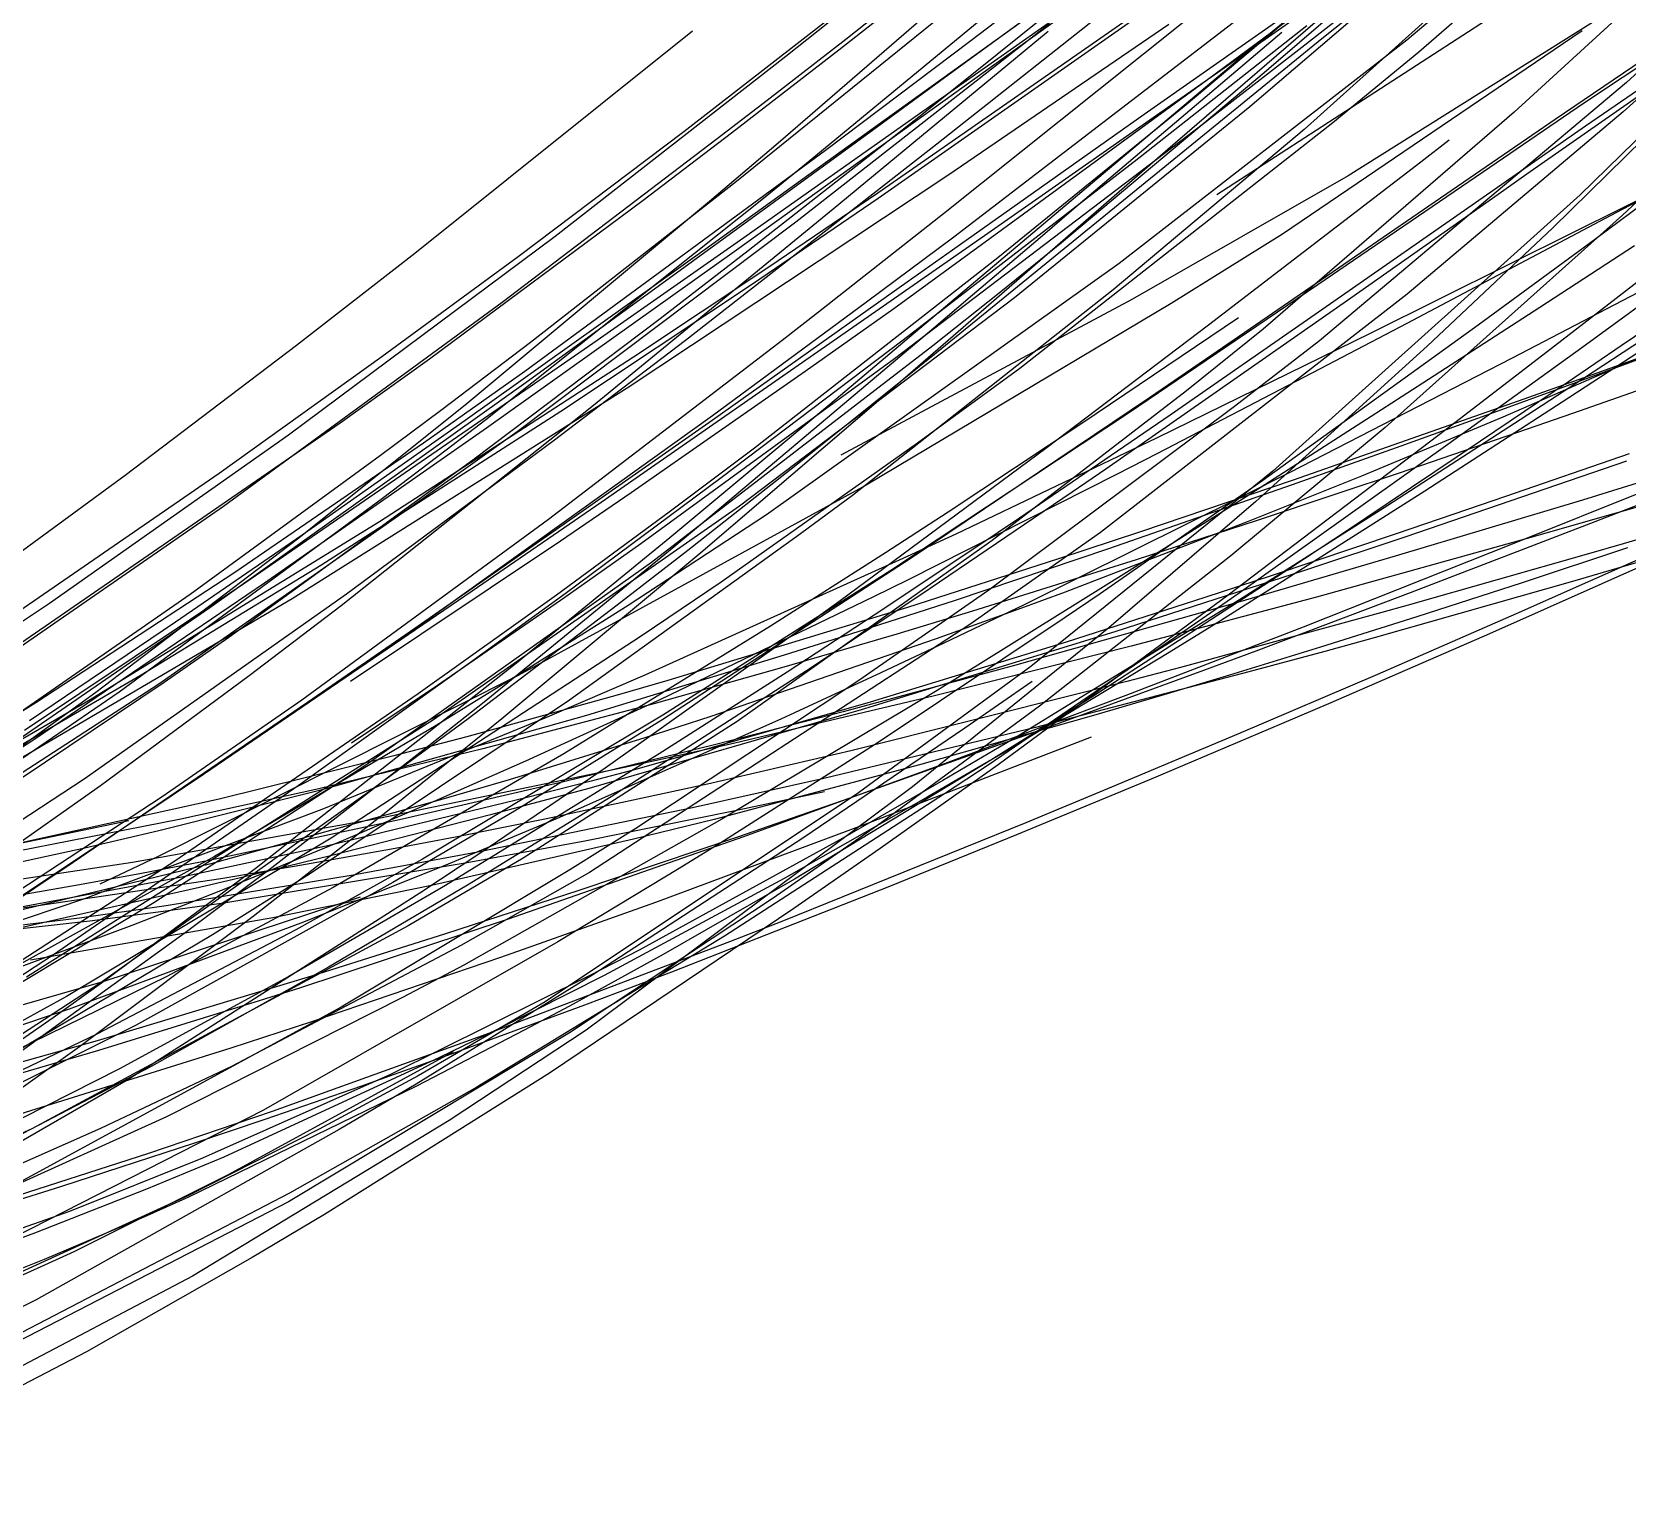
# Model space of a CAD drawing. Header units: metres. Extents: x -307 to 280, y -97 to 158.
# Drawn here: x -157.4 to -72.3, y -79.5 to -1 of the extents above; entities that cross this region are included whole.
import ezdxf

# ---------------------------------------------------------------- set-up
doc = ezdxf.new("R2010")
doc.units = ezdxf.units.M

msp = doc.modelspace()

# ---------------------------------------------------------------- linework, layer by layer
for p, q in [((-68.67, 11.687, -1359.824), (-84.063, -1.398, -1361.582)), ((-70.093, 9.595, -1358.446), (-83.423, -2.038, -1359.657)), ((-59.79, 7.89, -1349.503), (-72.356, -3.654, -1351.252)), ((-95.761, 6.028, -1366.108), (-105.917, -2.157, -1370.27)), ((-81.454, 6.32, -1359.048), (-98.077, -5.367, -1359.429)), ((-82.501, 6.259, -1361.781), (-92.43, -1.912, -1365.835)), ((-78.525, 6.746, -1365.387), (-88.605, -1.33, -1369.18)), ((-95.139, 5.181, -1365.976), (-109.895, -5.193, -1371.48)), ((-108.057, 5.054, -1373.123), (-122.643, -6.279, -1381.506)), ((-108.751, 4.47, -1373.615), (-117.193, -2.265, -1378.514)), ((-83.086, 4.632, -1358.979), (-95.245, -3.883, -1359.381)), ((-77.727, 4.472, -1361.819), (-89.541, -6.166, -1363.147)), ((-99.29, 3.424, -1371.012), (-112.547, -6.11, -1375.952)), ((-98.942, 3.744, -1371.901), (-107.62, -2.581, -1375.218)), ((-82.07, 4.182, -1357.07), (-89.668, -1.787, -1357.543)), ((-61.094, 3.803, -1349.499), (-74.827, -9.652, -1352.732)), ((-101.924, 2.696, -1373.866), (-107.322, -1.432, -1376.957)), ((-62.97, 3.37, -1353.078), (-72.529, -5.209, -1355.668)), ((-95.41, 1.991, -1377.72), (-112.267, -9.837, -1384.113)), ((-97.222, 2.491, -1368.224), (-109.139, -6.935, -1373.345)), ((-86.154, 1.97, -1364.755), (-96.828, -7.228, -1369.324)), ((-87.326, 1.965, -1355.395), (-94.697, -3.514, -1355.714)), ((-76.293, 1.969, -1356.416), (-94.213, -9.639, -1359.429)), ((-84.508, 1.853, -1360.473), (-92.451, -4.944, -1361.463)), ((-70.521, 1.949, -1352.34), (-78.339, -5.229, -1354.477)), ((-64.845, 1.742, -1361.939), (-74.641, -4.778, -1365.042)), ((-97.168, 0.983, -1376.828), (-112.294, -9.559, -1382.583)), ((-91.048, 1.301, -1356.116), (-108.243, -11.897, -1356.723)), ((-101.019, 0.931, -1371.415), (-104.28, -1.411, -1372.617)), ((-88.145, 1.621, -1356.341), (-95.957, -4.933, -1356.761)), ((-108.93, 0.618, -1370.278), (-117.612, -6.886, -1375.048)), ((-105.773, 0.553, -1370.469), (-116.199, -8.07, -1376.133)), ((-111.002, 0.725, -1374.018), (-114.378, -1.922, -1375.994)), ((-111.929, 0.276, -1380.837), (-114.007, -1.349, -1382.058)), ((-87.915, 0.099, -1357.7), (-91.68, -3.13, -1358.999)), ((-72.355, 0.697, -1359.473), (-87.191, -8.623, -1360.882)), ((-108.838, -0.064, -1376.645), (-119.832, -8.927, -1382.994)), ((-103.133, -0.519, -1369.15), (-116.666, -11.099, -1375.119)), ((-96.767, -0.56, -1376.539), (-108.553, -8.612, -1380.824)), ((-95.817, -0.314, -1372.122), (-100.497, -4.049, -1374.388)), ((-89.401, -0.619, -1356.717), (-98.462, -7.753, -1357.473)), ((-122.179, -0.913, -1376.28), (-136.986, -12.773, -1385.227)), ((-114.007, -1.349, -1382.058), (-118.194, -4.603, -1384.53)), ((-107.322, -1.432, -1376.957), (-115.079, -7.287, -1381.444)), ((-104.28, -1.411, -1372.617), (-114.961, -9.091, -1376.69)), ((-103.201, -0.926, -1378.927), (-114.673, -10.418, -1384.394)), ((-90.735, -0.977, -1364.995), (-101.83, -10.394, -1370.103)), ((-84.063, -1.398, -1361.582), (-99.413, -13.315, -1363.35)), ((-88.605, -1.33, -1369.18), (-94.101, -5.809, -1371.52)), ((-74.711, -0.894, -1354.273), (-90.704, -11.741, -1356.81)), ((-69.688, -1.242, -1358.109), (-76.153, -5.618, -1359.981)), ((-117.193, -2.265, -1378.514), (-129.516, -11.863, -1385.861)), ((-114.378, -1.922, -1375.994), (-120.093, -6.351, -1379.378)), ((-105.917, -2.157, -1370.27), (-109.95, -5.368, -1372.049)), ((-92.43, -1.912, -1365.835), (-104.594, -12.168, -1371.558)), ((-89.668, -1.787, -1357.543), (-94.913, -5.852, -1357.966)), ((-83.423, -2.038, -1359.657), (-88.018, -5.795, -1360.023)), ((-68.809, -2.035, -1364.744), (-74.538, -5.988, -1366.764)), ((-107.62, -2.581, -1375.218), (-113.43, -6.827, -1377.577)), ((-91.68, -3.13, -1358.999), (-102.485, -12.201, -1362.854)), ((-94.697, -3.514, -1355.714), (-111.441, -15.737, -1356.994)), ((-100.497, -4.049, -1374.388), (-108.794, -10.656, -1378.557)), ((-95.245, -3.883, -1359.381), (-106.428, -11.709, -1359.982)), ((-72.356, -3.654, -1351.252), (-88.737, -17.438, -1353.472)), ((-71.37, -4.145, -1365.113), (-77.659, -8.545, -1367.423)), ((-68.931, -4.173, -1351.443), (-76.284, -11.402, -1353.447)), ((-65.107, -3.703, -1349.664), (-72.561, -10.739, -1351.799)), ((-118.194, -4.603, -1384.53), (-120.864, -6.659, -1386.117)), ((-95.957, -4.933, -1356.761), (-105.897, -13.015, -1357.236)), ((-92.451, -4.944, -1361.463), (-104.994, -15.139, -1363.08)), ((-74.641, -4.778, -1365.042), (-79.637, -8.178, -1366.937)), ((-109.895, -5.193, -1371.48), (-119.628, -12.056, -1375.511)), ((-109.95, -5.368, -1372.049), (-111.983, -6.974, -1372.971)), ((-94.913, -5.852, -1357.966), (-111.396, -18.398, -1359.671)), ((-98.077, -5.367, -1359.429), (-108.302, -12.602, -1359.902)), ((-88.018, -5.795, -1360.023), (-104.723, -18.912, -1361.377)), ((-94.101, -5.809, -1371.52), (-104.548, -14.332, -1376.327)), ((-78.339, -5.229, -1354.477), (-91.736, -16.819, -1358.23)), ((-76.153, -5.618, -1359.981), (-87.154, -13.166, -1363.83)), ((-72.529, -5.209, -1355.668), (-84.058, -14.943, -1358.76)), ((-120.864, -6.659, -1386.117), (-132.341, -15.384, -1392.998)), ((-122.643, -6.279, -1381.506), (-131.477, -12.949, -1386.783)), ((-120.093, -6.351, -1379.378), (-124.819, -9.948, -1382.215)), ((-112.547, -6.11, -1375.952), (-121.388, -12.473, -1379.575)), ((-89.541, -6.166, -1363.147), (-99.73, -14.722, -1364.24)), ((-81.804, -6.734, -1371.218), (-83.314, -7.898, -1371.907)), ((-74.538, -5.988, -1366.764), (-79.408, -9.376, -1368.657)), ((-115.079, -7.287, -1381.444), (-131.117, -19.079, -1390.852)), ((-113.43, -6.827, -1377.577), (-130.925, -19.565, -1385.129)), ((-109.139, -6.935, -1373.345), (-122.554, -17.422, -1379.643)), ((-117.612, -6.886, -1375.048), (-121.28, -10.002, -1377.147)), ((-111.983, -6.974, -1372.971), (-119.205, -12.637, -1376.329)), ((-96.828, -7.228, -1369.324), (-107.735, -16.725, -1374.679)), ((-66.002, -7.078, -1349.386), (-75.044, -11.581, -1351.526)), ((-67.174, -6.918, -1367.062), (-74.394, -12.288, -1369.678)), ((-116.199, -8.07, -1376.133), (-118.387, -9.843, -1377.376)), ((-98.462, -7.753, -1357.473), (-110.934, -17.401, -1358.403)), ((-79.637, -8.178, -1366.937), (-88.812, -14.443, -1370.783)), ((-83.314, -7.898, -1371.907), (-87.833, -11.376, -1374.018)), ((-67.74, -7.878, -1351.637), (-72.579, -10.432, -1352.818)), ((-119.832, -8.927, -1382.994), (-130.825, -17.53, -1389.485)), ((-108.553, -8.612, -1380.824), (-125.667, -19.956, -1387.475)), ((-114.961, -9.091, -1376.69), (-119.84, -12.591, -1378.663)), ((-87.191, -8.623, -1360.882), (-98.707, -15.213, -1362.416)), ((-77.659, -8.545, -1367.423), (-79.193, -9.622, -1368.038)), ((-124.819, -9.948, -1382.215), (-136.208, -18.418, -1389.158)), ((-121.28, -10.002, -1377.147), (-134.314, -20.877, -1384.828)), ((-118.387, -9.843, -1377.376), (-133.21, -21.659, -1386.023)), ((-112.267, -9.837, -1384.113), (-118.985, -14.407, -1386.815)), ((-112.294, -9.559, -1382.583), (-118.105, -13.501, -1384.929)), ((-74.827, -9.652, -1352.732), (-91.22, -24.382, -1356.948)), ((-79.408, -9.376, -1368.657), (-88.961, -16.039, -1372.718)), ((-79.193, -9.622, -1368.038), (-87.065, -15.155, -1371.342)), ((-114.673, -10.418, -1384.394), (-127.457, -20.89, -1391.066)), ((-108.794, -10.656, -1378.557), (-115.451, -15.9, -1382.073)), ((-101.83, -10.394, -1370.103), (-103.63, -11.931, -1371.022)), ((-72.561, -10.739, -1351.799), (-85.226, -22.059, -1355.609)), ((-72.579, -10.432, -1352.818), (-84.066, -16.504, -1356.201)), ((-129.516, -11.863, -1385.861), (-143.73, -22.471, -1394.591)), ((-116.666, -11.099, -1375.119), (-131.543, -22.284, -1382.342)), ((-108.243, -11.897, -1356.723), (-112.889, -15.375, -1357.081)), ((-106.428, -11.709, -1359.982), (-111.992, -15.593, -1360.41)), ((-90.704, -11.741, -1356.81), (-96.635, -15.445, -1357.934)), ((-87.833, -11.376, -1374.018), (-94.65, -16.599, -1377.367)), ((-75.044, -11.581, -1351.526), (-85.981, -17.021, -1354.937)), ((-76.284, -11.402, -1353.447), (-82.98, -17.727, -1355.342)), ((-65.769, -11.253, -1364.555), (-74.74, -17.807, -1367.516)), ((-121.388, -12.473, -1379.575), (-134.302, -21.694, -1385.258)), ((-119.84, -12.591, -1378.663), (-133.167, -22.087, -1384.284)), ((-119.628, -12.056, -1375.511), (-127.275, -17.417, -1378.896)), ((-119.205, -12.637, -1376.329), (-123.906, -16.258, -1378.62)), ((-108.302, -12.602, -1359.902), (-110.721, -14.314, -1360.063)), ((-103.63, -11.931, -1371.022), (-107.235, -15.003, -1372.907)), ((-104.594, -12.168, -1371.558), (-107.081, -14.275, -1372.861)), ((-102.485, -12.201, -1362.854), (-105.819, -14.895, -1364.106)), ((-74.394, -12.288, -1369.678), (-80.272, -16.608, -1372.009)), ((-71.919, -12.367, -1356.594), (-76.977, -15.65, -1357.819)), ((-69.453, -12.503, -1363.81), (-74.239, -16.214, -1365.595)), ((-136.986, -12.773, -1385.227), (-143.314, -17.69, -1389.231)), ((-131.477, -12.949, -1386.783), (-138.748, -18.297, -1391.219)), ((-118.105, -13.501, -1384.929), (-125.327, -18.315, -1387.929)), ((-105.897, -13.015, -1357.236), (-118.873, -23.161, -1357.883)), ((-99.413, -13.315, -1363.35), (-118.241, -26.725, -1365.882)), ((-87.154, -13.166, -1363.83), (-94.465, -18.194, -1366.918)), ((-118.985, -14.407, -1386.815), (-129.201, -21.204, -1391.056)), ((-110.721, -14.314, -1360.063), (-121.139, -21.678, -1360.888)), ((-107.081, -14.275, -1372.861), (-114.861, -20.841, -1377.086)), ((-104.548, -14.332, -1376.327), (-109.167, -18.074, -1378.651)), ((-88.812, -14.443, -1370.783), (-94.767, -18.491, -1373.578)), ((-70.332, -14.117, -1351.328), (-78.446, -18.356, -1353.56)), ((-104.994, -15.139, -1363.08), (-119.674, -26.257, -1365.202)), ((-98.707, -15.213, -1362.416), (-114.275, -23.537, -1365.053)), ((-99.73, -14.722, -1364.24), (-113.649, -25.688, -1365.821)), ((-105.819, -14.895, -1364.106), (-109.36, -17.71, -1365.463)), ((-107.235, -15.003, -1372.907), (-109.31, -16.767, -1374.027)), ((-84.058, -14.943, -1358.76), (-100.416, -27.664, -1363.258)), ((-87.065, -15.155, -1371.342), (-100.13, -24.277, -1377.498)), ((-66.267, -14.502, -1353.672), (-75.783, -20.713, -1355.792)), ((-67.603, -14.826, -1350.354), (-75.668, -20.115, -1351.975)), ((-132.341, -15.384, -1392.998), (-147.206, -26.271, -1402.09)), ((-111.992, -15.593, -1360.41), (-127.056, -26.063, -1361.918)), ((-112.889, -15.375, -1357.081), (-121.108, -21.442, -1357.877)), ((-115.451, -15.9, -1382.073), (-117.405, -17.42, -1383.139)), ((-111.441, -15.737, -1356.994), (-116.162, -19.079, -1357.59)), ((-96.635, -15.445, -1357.934), (-112.915, -25.145, -1361.345)), ((-88.961, -16.039, -1372.718), (-96.692, -21.401, -1376.392)), ((-76.977, -15.65, -1357.819), (-83.219, -19.698, -1359.618)), ((-64.182, -15.647, -1340.023), (-74.618, -19.408, -1343.1)), ((-123.906, -16.258, -1378.62), (-133.893, -23.806, -1383.688)), ((-109.31, -16.767, -1374.027), (-121.426, -26.992, -1380.847)), ((-107.735, -16.725, -1374.679), (-112.011, -20.426, -1376.991)), ((-94.65, -16.599, -1377.367), (-103.337, -23.181, -1381.907)), ((-93.057, -16.216, -1371.971), (-101.401, -21.847, -1376.099)), ((-85.981, -17.021, -1354.937), (-97.425, -22.632, -1359.428)), ((-91.736, -16.819, -1358.23), (-95.821, -20.098, -1359.43)), ((-80.272, -16.608, -1372.009), (-91.745, -24.886, -1376.937)), ((-84.066, -16.504, -1356.201), (-88.693, -18.935, -1357.894)), ((-74.239, -16.214, -1365.595), (-76.58, -18.022, -1366.522)), ((-65.987, -16.309, -1340.703), (-75.994, -20.017, -1343.785)), ((-70.561, -16.292, -1352.453), (-72.641, -17.711, -1352.968)), ((-143.314, -17.69, -1389.231), (-152.451, -24.626, -1395.149)), ((-130.825, -17.53, -1389.485), (-135.559, -21.119, -1392.328)), ((-127.275, -17.417, -1378.896), (-130.838, -19.895, -1380.547)), ((-117.405, -17.42, -1383.139), (-129.862, -26.976, -1390.117)), ((-122.554, -17.422, -1379.643), (-129.609, -22.788, -1383.216)), ((-109.36, -17.71, -1365.463), (-124.365, -29.267, -1371.424)), ((-110.934, -17.401, -1358.403), (-120.644, -24.75, -1359.126)), ((-88.737, -17.438, -1353.472), (-93.258, -20.948, -1354.13)), ((-82.98, -17.727, -1355.342), (-92.131, -26.012, -1358.055)), ((-74.74, -17.807, -1367.516), (-81.873, -22.971, -1370.178)), ((-69.858, -17.546, -1348.124), (-78.942, -21.511, -1351.427)), ((-72.641, -17.711, -1352.968), (-75.447, -19.621, -1353.72)), ((-65.268, -17.808, -1342.153), (-75.238, -21.317, -1345.033)), ((-138.748, -18.297, -1391.219), (-147.432, -24.509, -1396.61)), ((-136.208, -18.418, -1389.158), (-140.986, -21.834, -1392.131)), ((-125.327, -18.315, -1387.929), (-138.876, -27.096, -1393.794)), ((-111.396, -18.398, -1359.671), (-124.938, -28.275, -1361.723)), ((-109.167, -18.074, -1378.651), (-111.977, -20.333, -1380.118)), ((-94.767, -18.491, -1373.578), (-98.874, -21.255, -1375.628)), ((-94.465, -18.194, -1366.918), (-97.805, -20.474, -1368.466)), ((-78.446, -18.356, -1353.56), (-90.338, -24.478, -1357.622)), ((-76.58, -18.022, -1366.522), (-81.963, -22.164, -1368.738)), ((-130.925, -19.565, -1385.129), (-147.925, -31.691, -1393.332)), ((-131.117, -19.079, -1390.852), (-136.54, -22.895, -1394.091)), ((-116.162, -19.079, -1357.59), (-125.448, -25.547, -1358.978)), ((-104.723, -18.912, -1361.377), (-110.174, -22.9, -1361.889)), ((-88.693, -18.935, -1357.894), (-97.37, -23.448, -1361.401)), ((-74.618, -19.408, -1343.1), (-78.132, -20.657, -1344.331)), ((-130.838, -19.895, -1380.547), (-146.061, -30.374, -1387.921)), ((-125.667, -19.956, -1387.475), (-143.547, -31.208, -1395.053)), ((-111.977, -20.333, -1380.118), (-116.338, -23.814, -1382.454)), ((-95.821, -20.098, -1359.43), (-106.192, -28.093, -1362.588)), ((-83.219, -19.698, -1359.618), (-85.977, -21.479, -1360.535)), ((-75.447, -19.621, -1353.72), (-80.135, -22.797, -1355.109)), ((-75.994, -20.017, -1343.785), (-79.211, -21.191, -1344.939)), ((-75.668, -20.115, -1351.975), (-78.029, -21.654, -1352.578)), ((-134.314, -20.877, -1384.828), (-143.262, -28.015, -1390.388)), ((-129.201, -21.204, -1391.056), (-142.011, -29.419, -1396.63)), ((-127.457, -20.89, -1391.066), (-140.925, -31.579, -1398.738)), ((-135.559, -21.119, -1392.328), (-138.829, -23.558, -1394.307)), ((-114.861, -20.841, -1377.086), (-123.386, -27.946, -1382.046)), ((-112.011, -20.426, -1376.991), (-121.735, -28.754, -1382.517)), ((-98.874, -21.255, -1375.628), (-111.606, -29.693, -1382.384)), ((-97.805, -20.474, -1368.466), (-110.506, -29.041, -1374.79)), ((-93.258, -20.948, -1354.13), (-106.371, -30.736, -1356.194)), ((-78.132, -20.657, -1344.331), (-90.127, -24.863, -1348.935)), ((-79.211, -21.191, -1344.939), (-84.385, -23.062, -1346.906)), ((-75.783, -20.713, -1355.792), (-83.105, -25.45, -1357.968)), ((-140.986, -21.834, -1392.131), (-158.027, -33.583, -1402.9)), ((-133.167, -22.087, -1384.284), (-145.02, -30.369, -1389.682)), ((-134.302, -21.694, -1385.258), (-143.011, -27.803, -1389.412)), ((-121.108, -21.442, -1357.877), (-138.249, -33.729, -1360.202)), ((-133.21, -21.659, -1386.023), (-135.324, -23.275, -1387.325)), ((-121.139, -21.678, -1360.888), (-125.755, -24.925, -1361.385)), ((-101.401, -21.847, -1376.099), (-108.538, -26.572, -1379.918)), ((-96.692, -21.401, -1376.392), (-104.734, -26.901, -1380.523)), ((-85.226, -22.059, -1355.609), (-93.461, -28.91, -1358.27)), ((-85.977, -21.479, -1360.535), (-92.638, -25.756, -1362.946)), ((-78.942, -21.511, -1351.427), (-86.493, -24.661, -1354.551)), ((-78.029, -21.654, -1352.578), (-85.083, -26.221, -1354.581)), ((-75.238, -21.317, -1345.033), (-77.646, -22.15, -1345.852)), ((-143.73, -22.471, -1394.591), (-156.485, -31.45, -1402.646)), ((-136.54, -22.895, -1394.091), (-146.594, -29.789, -1400.15)), ((-129.609, -22.788, -1383.216), (-140.645, -30.955, -1389.083)), ((-131.543, -22.284, -1382.342), (-134.4, -24.343, -1383.832)), ((-110.174, -22.9, -1361.889), (-120.654, -30.318, -1363.023)), ((-97.425, -22.632, -1359.428), (-108.138, -27.745, -1364.435)), ((-81.963, -22.164, -1368.738), (-93.596, -31.001, -1373.906)), ((-81.873, -22.971, -1370.178), (-93.012, -30.897, -1374.746)), ((-80.135, -22.797, -1355.109), (-86.258, -26.906, -1357.18)), ((-77.646, -22.15, -1345.852), (-84.482, -24.492, -1348.323)), ((-63.255, -22.402, -1338.894), (-74.694, -25.929, -1342.299)), ((-138.829, -23.558, -1394.307), (-148.976, -30.972, -1400.503)), ((-133.893, -23.806, -1383.688), (-146.918, -33.271, -1390.76)), ((-135.324, -23.275, -1387.325), (-138.716, -25.841, -1389.436)), ((-118.873, -23.161, -1357.883), (-123.425, -26.576, -1358.169)), ((-116.338, -23.814, -1382.454), (-122.432, -28.619, -1385.842)), ((-103.337, -23.181, -1381.907), (-114.309, -31.315, -1388.036)), ((-97.37, -23.448, -1361.401), (-99.558, -24.568, -1362.385)), ((-84.385, -23.062, -1346.906), (-90.188, -25.128, -1349.281)), ((-72.204, -23.457, -1352.397), (-78.805, -25.747, -1354.936)), ((-152.451, -24.626, -1395.149), (-163.727, -32.875, -1402.685)), ((-147.432, -24.509, -1396.61), (-158.128, -31.879, -1403.389)), ((-134.4, -24.343, -1383.832), (-150.654, -35.75, -1392.611)), ((-99.558, -24.568, -1362.385), (-110.678, -30.187, -1367.686)), ((-91.22, -24.382, -1356.948), (-104.133, -34.81, -1360.659)), ((-100.13, -24.277, -1377.498), (-101.93, -25.512, -1378.439)), ((-90.338, -24.478, -1357.622), (-92.885, -25.761, -1358.659)), ((-86.493, -24.661, -1354.551), (-92.536, -27.084, -1357.28)), ((-84.482, -24.492, -1348.323), (-87.691, -25.57, -1349.593)), ((-72.342, -23.857, -1349.846), (-84.124, -27.894, -1354.668)), ((-67.527, -24.557, -1349.668), (-74.032, -27.093, -1351.903)), ((-125.755, -24.925, -1361.385), (-132.767, -29.834, -1362.274)), ((-112.915, -25.145, -1361.345), (-131.478, -35.298, -1365.938)), ((-120.644, -24.75, -1359.126), (-128.982, -30.934, -1359.824)), ((-101.93, -25.512, -1378.439), (-109.992, -30.99, -1382.774)), ((-91.745, -24.886, -1376.937), (-100.428, -30.94, -1381.053)), ((-90.188, -25.128, -1349.281), (-99.978, -28.537, -1353.636)), ((-90.127, -24.863, -1348.935), (-98.285, -27.63, -1352.566)), ((-83.105, -25.45, -1357.968), (-94.014, -32.374, -1361.912)), ((-71.361, -25.445, -1350.859), (-78.264, -28.219, -1353.428)), ((-69.014, -25.511, -1346.039), (-74.038, -26.959, -1347.69)), ((-62.249, -25.211, -1346.505), (-72.532, -28.266, -1349.891)), ((-147.206, -26.271, -1402.09), (-162.789, -37.058, -1411.851)), ((-138.716, -25.841, -1389.436), (-152.765, -36.181, -1398.419)), ((-119.674, -26.257, -1365.202), (-136.003, -37.664, -1368.066)), ((-127.056, -26.063, -1361.918), (-133.931, -30.796, -1362.904)), ((-125.448, -25.547, -1358.978), (-129.226, -28.119, -1359.664)), ((-113.649, -25.688, -1365.821), (-116.416, -27.737, -1366.175)), ((-92.885, -25.761, -1358.659), (-104.487, -31.517, -1363.73)), ((-92.131, -26.012, -1358.055), (-99.971, -32.741, -1360.532)), ((-92.638, -25.756, -1362.946), (-98.884, -29.715, -1365.52)), ((-85.083, -26.221, -1354.581), (-93.005, -31.257, -1357.273)), ((-87.691, -25.57, -1349.593), (-92.105, -27.034, -1351.428)), ((-74.694, -25.929, -1342.299), (-84.684, -28.934, -1345.855)), ((-78.805, -25.747, -1354.936), (-80.83, -26.441, -1355.778)), ((-138.876, -27.096, -1393.794), (-154.399, -36.64, -1400.976)), ((-129.862, -26.976, -1390.117), (-143.03, -36.615, -1398.01)), ((-123.425, -26.576, -1358.169), (-129.443, -31.003, -1358.612)), ((-118.241, -26.725, -1365.882), (-125.605, -31.553, -1367.128)), ((-121.426, -26.992, -1380.847), (-123.263, -28.512, -1381.965)), ((-108.538, -26.572, -1379.918), (-111.883, -28.742, -1381.803)), ((-104.734, -26.901, -1380.523), (-107.014, -28.434, -1381.762)), ((-92.536, -27.084, -1357.28), (-102.3, -30.844, -1362.025)), ((-92.105, -27.034, -1351.428), (-98.509, -29.116, -1354.258)), ((-86.258, -26.906, -1357.18), (-87.955, -28.031, -1357.822)), ((-80.83, -26.441, -1355.778), (-84.637, -27.736, -1357.414)), ((-74.032, -27.093, -1351.903), (-83.899, -30.89, -1355.589)), ((-74.038, -26.959, -1347.69), (-77.33, -27.894, -1348.848)), ((-143.262, -28.015, -1390.388), (-154.006, -36.208, -1397.322)), ((-143.011, -27.803, -1389.412), (-149.756, -32.448, -1392.808)), ((-123.386, -27.946, -1382.046), (-131.577, -34.628, -1387.124)), ((-116.416, -27.737, -1366.175), (-128.744, -36.606, -1367.886)), ((-108.138, -27.745, -1364.435), (-111.147, -29.14, -1366.005)), ((-100.416, -27.664, -1363.258), (-107.38, -32.576, -1365.297)), ((-98.285, -27.63, -1352.566), (-102.661, -29.072, -1354.678)), ((-84.637, -27.736, -1357.414), (-91.252, -29.953, -1360.415)), ((-87.955, -28.031, -1357.822), (-90.312, -29.584, -1358.746)), ((-84.124, -27.894, -1354.668), (-89.521, -29.683, -1357.08)), ((-77.33, -27.894, -1348.848), (-88.891, -31.112, -1353.217)), ((-68.498, -27.669, -1349.588), (-78.23, -31.997, -1353.099)), ((-129.226, -28.119, -1359.664), (-140.423, -35.612, -1361.953)), ((-123.263, -28.512, -1381.965), (-133.3, -36.716, -1388.246)), ((-121.735, -28.754, -1382.517), (-132.347, -37.612, -1389.033)), ((-124.938, -28.275, -1361.723), (-128.995, -31.128, -1362.49)), ((-122.432, -28.619, -1385.842), (-126.205, -31.544, -1388.023)), ((-106.192, -28.093, -1362.588), (-119.797, -37.745, -1367.058)), ((-111.883, -28.742, -1381.803), (-118.024, -32.662, -1385.371)), ((-107.014, -28.434, -1381.762), (-112.489, -32.079, -1384.809)), ((-99.978, -28.537, -1353.636), (-108.164, -31.283, -1357.651)), ((-93.461, -28.91, -1358.27), (-103.661, -36.932, -1361.771)), ((-84.684, -28.934, -1345.855), (-92.984, -31.363, -1349.201)), ((-78.264, -28.219, -1353.428), (-89.597, -32.706, -1358.011)), ((-74.496, -28.834, -1350.642), (-83.995, -31.546, -1354.495)), ((-72.293, -28.485, -1348.253), (-77.909, -30.342, -1350.222)), ((-72.532, -28.266, -1349.891), (-74.496, -28.834, -1350.642)), ((-142.011, -29.419, -1396.63), (-151.598, -35.28, -1401.034)), ((-124.365, -29.267, -1371.424), (-139.606, -40.081, -1378.005)), ((-111.147, -29.14, -1366.005), (-124.717, -35.282, -1373.516)), ((-111.606, -29.693, -1382.384), (-123.767, -37.416, -1389.532)), ((-110.506, -29.041, -1374.79), (-123.764, -37.649, -1382.331)), ((-102.661, -29.072, -1354.678), (-110.711, -31.659, -1358.771)), ((-98.884, -29.715, -1365.52), (-109.135, -36.087, -1370.279)), ((-98.509, -29.116, -1354.258), (-107.24, -31.863, -1358.432)), ((-90.312, -29.584, -1358.746), (-100.825, -36.408, -1363.209)), ((-89.521, -29.683, -1357.08), (-99.65, -32.957, -1361.841)), ((-70.594, -29.039, -1350.923), (-79.653, -33.064, -1354.213)), ((-70.75, -28.962, -1346.253), (-75.111, -30.239, -1347.737)), ((-146.061, -30.374, -1387.921), (-157.818, -38.223, -1394.18)), ((-145.02, -30.369, -1389.682), (-157.266, -38.687, -1395.667)), ((-146.594, -29.789, -1400.15), (-157.207, -36.749, -1406.648)), ((-132.767, -29.834, -1362.274), (-137.232, -32.938, -1362.952)), ((-120.654, -30.318, -1363.023), (-124.911, -33.199, -1363.583)), ((-110.678, -30.187, -1367.686), (-112.519, -31.089, -1368.657)), ((-91.252, -29.953, -1360.415), (-94.855, -31.134, -1362.157)), ((-75.111, -30.239, -1347.737), (-85.809, -33.29, -1351.713)), ((-77.909, -30.342, -1350.222), (-83.54, -32.162, -1352.382)), ((-148.976, -30.972, -1400.503), (-166.289, -42.97, -1411.302)), ((-156.485, -31.45, -1402.646), (-163.664, -36.224, -1407.281)), ((-143.547, -31.208, -1395.053), (-159.081, -40.352, -1402.262)), ((-140.645, -30.955, -1389.083), (-154.645, -40.817, -1397.042)), ((-133.931, -30.796, -1362.904), (-148.263, -40.569, -1365.455)), ((-129.443, -31.003, -1358.612), (-136.814, -36.279, -1359.282)), ((-128.995, -31.128, -1362.49), (-135.792, -35.825, -1363.89)), ((-128.982, -30.934, -1359.824), (-134.08, -34.644, -1360.32)), ((-112.519, -31.089, -1368.657), (-123.884, -36.565, -1374.914)), ((-114.309, -31.315, -1388.036), (-116.589, -32.96, -1389.379)), ((-109.992, -30.99, -1382.774), (-116.097, -35.039, -1386.254)), ((-108.164, -31.283, -1357.651), (-114.755, -33.414, -1361.119)), ((-106.371, -30.736, -1356.194), (-113.3, -35.565, -1357.465)), ((-93.596, -31.001, -1373.906), (-105.876, -40.059, -1379.964)), ((-93.005, -31.257, -1357.273), (-105.198, -38.767, -1362.207)), ((-92.984, -31.363, -1349.201), (-105.001, -34.765, -1354.566)), ((-102.3, -30.844, -1362.025), (-104.822, -31.77, -1363.343)), ((-100.428, -30.94, -1381.053), (-102.292, -32.205, -1381.986)), ((-94.855, -31.134, -1362.157), (-102.246, -33.506, -1365.893)), ((-93.012, -30.897, -1374.746), (-95.391, -32.548, -1375.81)), ((-83.899, -30.89, -1355.589), (-92.121, -33.991, -1358.959)), ((-88.891, -31.112, -1353.217), (-91.312, -31.761, -1354.237)), ((-147.925, -31.691, -1393.332), (-160.414, -40.269, -1399.965)), ((-140.925, -31.579, -1398.738), (-145.841, -35.316, -1401.74)), ((-126.205, -31.544, -1388.023), (-134.151, -37.597, -1392.766)), ((-125.605, -31.553, -1367.128), (-131.583, -35.329, -1368.27)), ((-110.711, -31.659, -1358.771), (-123.497, -35.567, -1365.826)), ((-112.489, -32.079, -1384.809), (-117.123, -35.107, -1387.487)), ((-102.292, -32.205, -1381.986), (-112.278, -38.871, -1387.123)), ((-107.24, -31.863, -1358.432), (-111.285, -33.084, -1360.515)), ((-104.822, -31.77, -1363.343), (-109.177, -33.336, -1365.675)), ((-104.487, -31.517, -1363.73), (-108.768, -33.568, -1365.852)), ((-85.394, -31.934, -1355.123), (-96.139, -34.866, -1360.174)), ((-91.312, -31.761, -1354.237), (-95.728, -32.93, -1356.157)), ((-83.54, -32.162, -1352.382), (-88.677, -33.782, -1354.509)), ((-78.23, -31.997, -1353.099), (-85.639, -35.232, -1356.036)), ((-83.995, -31.546, -1354.495), (-85.394, -31.934, -1355.123)), ((-149.756, -32.448, -1392.808), (-157.56, -37.719, -1396.922)), ((-137.232, -32.938, -1362.952), (-142.716, -36.726, -1363.894)), ((-118.024, -32.662, -1385.371), (-129.048, -39.469, -1392.104)), ((-107.38, -32.576, -1365.297), (-127.673, -45.81, -1371.664)), ((-116.589, -32.96, -1389.379), (-126.837, -40.234, -1395.559)), ((-111.285, -33.084, -1360.515), (-117.301, -34.849, -1363.742)), ((-99.65, -32.957, -1361.841), (-113.181, -37.132, -1368.702)), ((-99.971, -32.741, -1360.532), (-110.434, -41.238, -1364.072)), ((-95.391, -32.548, -1375.81), (-106.398, -40.069, -1380.917)), ((-89.597, -32.706, -1358.011), (-99.067, -36.364, -1362.232)), ((-95.728, -32.93, -1356.157), (-98.78, -33.721, -1357.541)), ((-94.014, -32.374, -1361.912), (-96.752, -34.063, -1363.08)), ((-79.653, -33.064, -1354.213), (-88.126, -36.755, -1357.58)), ((-146.918, -33.271, -1390.76), (-150.368, -35.663, -1392.755)), ((-124.911, -33.199, -1363.583), (-141.45, -43.976, -1366.164)), ((-109.177, -33.336, -1365.675), (-121.206, -37.485, -1372.433)), ((-114.755, -33.414, -1361.119), (-117.286, -34.207, -1362.512)), ((-102.246, -33.506, -1365.893), (-112.702, -36.721, -1371.571)), ((-108.768, -33.568, -1365.852), (-112.13, -35.15, -1367.593)), ((-98.78, -33.721, -1357.541), (-109.271, -36.372, -1362.525)), ((-92.121, -33.991, -1358.959), (-94.922, -35.03, -1360.178)), ((-88.677, -33.782, -1354.509), (-93.539, -35.278, -1356.654)), ((-88.451, -34.012, -1352.81), (-92.507, -35.105, -1354.555)), ((-85.809, -33.29, -1351.713), (-88.451, -34.012, -1352.81)), ((-131.577, -34.628, -1387.124), (-145.436, -45.556, -1396.272)), ((-134.08, -34.644, -1360.32), (-143.217, -41.175, -1361.347)), ((-117.286, -34.207, -1362.512), (-127.835, -37.422, -1368.518)), ((-117.301, -34.849, -1363.742), (-124.239, -36.797, -1367.659)), ((-105.001, -34.765, -1354.566), (-114.144, -37.229, -1359.12)), ((-104.133, -34.81, -1360.659), (-113.322, -41.562, -1363.562)), ((-96.752, -34.063, -1363.08), (-105.536, -39.383, -1367.084)), ((-96.139, -34.866, -1360.174), (-99.002, -35.614, -1361.655)), ((-150.368, -35.663, -1392.755), (-167.629, -47.217, -1403.144)), ((-151.598, -35.28, -1401.034), (-166.918, -44.173, -1408.464)), ((-145.841, -35.316, -1401.74), (-153.77, -41.174, -1406.742)), ((-131.478, -35.298, -1365.938), (-150.69, -44.959, -1371.473)), ((-131.583, -35.329, -1368.27), (-135.863, -37.953, -1369.171)), ((-124.717, -35.282, -1373.516), (-130.056, -37.567, -1376.803)), ((-116.097, -35.039, -1386.254), (-126.523, -41.761, -1392.49)), ((-123.497, -35.567, -1365.826), (-126.193, -36.338, -1367.435)), ((-113.3, -35.565, -1357.465), (-125.207, -43.462, -1359.948)), ((-117.123, -35.107, -1387.487), (-123.964, -39.481, -1391.576)), ((-112.13, -35.15, -1367.593), (-117.475, -37.621, -1370.473)), ((-104.05, -35.619, -1375.28), (-107.645, -38.102, -1377.065)), ((-92.507, -35.105, -1354.555), (-103.888, -38.068, -1359.771)), ((-94.922, -35.03, -1360.178), (-103.282, -38.094, -1363.942)), ((-99.002, -35.614, -1361.655), (-101.172, -36.173, -1362.807)), ((-93.539, -35.278, -1356.654), (-97.207, -36.378, -1358.358)), ((-85.639, -35.232, -1356.036), (-93.05, -38.411, -1359.18)), ((-152.765, -36.181, -1398.419), (-168.318, -46.802, -1409.001)), ((-150.654, -35.75, -1392.611), (-167.076, -46.412, -1402.287)), ((-154.006, -36.208, -1397.322), (-160.797, -41.107, -1401.871)), ((-136.814, -36.279, -1359.282), (-149.792, -45.206, -1360.851)), ((-135.792, -35.825, -1363.89), (-140.366, -38.91, -1364.934)), ((-126.193, -36.338, -1367.435), (-134.229, -38.564, -1372.37)), ((-123.884, -36.565, -1374.914), (-131.089, -39.868, -1379.262)), ((-109.135, -36.087, -1370.279), (-120.61, -42.956, -1376.425)), ((-109.271, -36.372, -1362.525), (-120.224, -38.968, -1368.238)), ((-101.172, -36.173, -1362.807), (-113.733, -39.317, -1369.784)), ((-99.067, -36.364, -1362.232), (-108.707, -39.99, -1366.866)), ((-100.825, -36.408, -1363.209), (-106.269, -39.816, -1365.868)), ((-97.207, -36.378, -1358.358), (-100.791, -37.431, -1360.088)), ((-157.207, -36.749, -1406.648), (-172.531, -46.229, -1416.227)), ((-154.399, -36.64, -1400.976), (-162.519, -41.332, -1404.999)), ((-142.716, -36.726, -1363.894), (-155.228, -45.271, -1366.448)), ((-143.03, -36.615, -1398.01), (-150.479, -41.76, -1402.748)), ((-128.744, -36.606, -1367.886), (-142.622, -45.899, -1370.246)), ((-127.835, -37.422, -1368.518), (-142.086, -41.431, -1377.287)), ((-123.767, -37.416, -1389.532), (-136.591, -45.089, -1397.695)), ((-133.3, -36.716, -1388.246), (-136.242, -39.048, -1390.191)), ((-124.239, -36.797, -1367.659), (-133.36, -39.21, -1373.106)), ((-113.181, -37.132, -1368.702), (-127.705, -41.318, -1376.723)), ((-112.702, -36.721, -1371.571), (-125.157, -40.286, -1378.917)), ((-114.144, -37.229, -1359.12), (-120.927, -38.974, -1362.759)), ((-103.661, -36.932, -1361.771), (-112.314, -43.304, -1364.964)), ((-100.791, -37.431, -1360.088), (-110.062, -40.067, -1364.784)), ((-88.126, -36.755, -1357.58), (-90.753, -37.879, -1358.692)), ((-136.003, -37.664, -1368.066), (-157.715, -51.398, -1373.002)), ((-135.863, -37.953, -1369.171), (-147.689, -44.959, -1371.94)), ((-130.056, -37.567, -1376.803), (-141.957, -42.45, -1384.535)), ((-134.151, -37.597, -1392.766), (-139.461, -41.521, -1396.08)), ((-132.347, -37.612, -1389.033), (-138.447, -42.532, -1393.022)), ((-123.764, -37.649, -1382.331), (-131.684, -42.526, -1387.298)), ((-119.797, -37.745, -1367.058), (-131.206, -45.045, -1371.191)), ((-117.475, -37.621, -1370.473), (-129.392, -42.929, -1377.315)), ((-121.206, -37.485, -1372.433), (-124.723, -38.613, -1374.547)), ((-107.645, -38.102, -1377.065), (-116.296, -43.969, -1381.521)), ((-103.888, -38.068, -1359.771), (-115.172, -40.798, -1365.541)), ((-103.282, -38.094, -1363.942), (-113.79, -41.845, -1369.007)), ((-90.753, -37.879, -1358.692), (-97.798, -40.863, -1361.77)), ((-157.266, -38.687, -1395.667), (-170.659, -47.419, -1402.726)), ((-136.242, -39.048, -1390.191), (-144.615, -45.561, -1395.872)), ((-134.229, -38.564, -1372.37), (-138.12, -39.579, -1374.871)), ((-124.723, -38.613, -1374.547), (-131.96, -40.854, -1379.018)), ((-120.927, -38.974, -1362.759), (-129.058, -40.973, -1367.385)), ((-120.224, -38.968, -1368.238), (-125.815, -40.204, -1371.388)), ((-112.278, -38.871, -1387.123), (-120.676, -44.23, -1391.719)), ((-100.91, -38.582, -1364.804), (-112.837, -43.196, -1370.756)), ((-105.198, -38.767, -1362.207), (-108.823, -40.898, -1363.92)), ((-93.05, -38.411, -1359.18), (-99.823, -41.26, -1362.23)), ((-138.12, -39.579, -1374.871), (-147.442, -41.888, -1381.058)), ((-133.36, -39.21, -1373.106), (-142.122, -41.338, -1378.667)), ((-129.048, -39.469, -1392.104), (-141.348, -46.604, -1400.132)), ((-131.089, -39.868, -1379.262), (-135.896, -41.989, -1382.312)), ((-123.964, -39.481, -1391.576), (-135.36, -46.5, -1398.714)), ((-113.733, -39.317, -1369.784), (-121.375, -41.086, -1374.455)), ((-108.707, -39.99, -1366.866), (-119.468, -43.91, -1372.426)), ((-106.269, -39.816, -1365.868), (-116.742, -46.163, -1371.425)), ((-105.536, -39.383, -1367.084), (-109.628, -41.773, -1369.155)), ((-154.645, -40.817, -1397.042), (-168.76, -50.045, -1405.699)), ((-148.263, -40.569, -1365.455), (-155.018, -45.101, -1367.026)), ((-139.606, -40.081, -1378.005), (-150.924, -47.42, -1383.296)), ((-125.815, -40.204, -1371.388), (-138.822, -42.898, -1379.141)), ((-126.837, -40.234, -1395.559), (-133.415, -44.719, -1399.709)), ((-125.157, -40.286, -1378.917), (-127.578, -40.925, -1380.441)), ((-115.172, -40.798, -1365.541), (-122.174, -42.361, -1369.449)), ((-110.062, -40.067, -1364.784), (-121.024, -42.972, -1370.823)), ((-105.876, -40.059, -1379.964), (-112.159, -44.527, -1383.305)), ((-106.398, -40.069, -1380.917), (-108.729, -41.609, -1382.071)), ((-153.77, -41.174, -1406.742), (-160.65, -46.036, -1411.271)), ((-143.217, -41.175, -1361.347), (-156.271, -50.197, -1363.236)), ((-139.461, -41.521, -1396.08), (-153.779, -51.712, -1405.404)), ((-142.086, -41.431, -1377.287), (-150.654, -43.586, -1382.977)), ((-142.122, -41.338, -1378.667), (-149.475, -42.962, -1383.58)), ((-129.058, -40.973, -1367.385), (-137.812, -42.995, -1372.7)), ((-131.96, -40.854, -1379.018), (-135.631, -41.931, -1381.37)), ((-127.705, -41.318, -1376.723), (-132.952, -42.726, -1379.832)), ((-127.578, -40.925, -1380.441), (-131.075, -41.823, -1382.677)), ((-113.322, -41.562, -1363.562), (-130.039, -52.707, -1369.333)), ((-121.375, -41.086, -1374.455), (-129.974, -42.946, -1380.033)), ((-110.434, -41.238, -1364.072), (-127.858, -54.212, -1370.603)), ((-108.729, -41.609, -1382.071), (-120.472, -49.206, -1388.064)), ((-115.142, -41.495, -1367.03), (-119.993, -42.527, -1369.737)), ((-108.823, -40.898, -1363.92), (-114.166, -43.968, -1366.583)), ((-97.798, -40.863, -1361.77), (-104.892, -43.804, -1365.048)), ((-99.823, -41.26, -1362.23), (-104.392, -43.147, -1364.389)), ((-150.479, -41.76, -1402.748), (-161.078, -48.719, -1409.769)), ((-147.442, -41.888, -1381.058), (-157.989, -44.228, -1388.452)), ((-141.957, -42.45, -1384.535), (-154.612, -47.21, -1393.455)), ((-135.631, -41.931, -1381.37), (-147.887, -45.334, -1389.477)), ((-138.447, -42.532, -1393.022), (-145.623, -48.151, -1397.895)), ((-131.075, -41.823, -1382.677), (-141.561, -44.371, -1389.59)), ((-135.896, -41.989, -1382.312), (-140.82, -44.095, -1385.542)), ((-131.684, -42.526, -1387.298), (-138.171, -46.347, -1391.582)), ((-126.523, -41.761, -1392.49), (-134.179, -46.477, -1397.336)), ((-122.174, -42.361, -1369.449), (-133.463, -44.693, -1376.167)), ((-119.993, -42.527, -1369.737), (-127.933, -44.126, -1374.366)), ((-109.628, -41.773, -1369.155), (-117.293, -46.125, -1373.27)), ((-113.79, -41.845, -1369.007), (-116.449, -42.767, -1370.369)), ((-152.259, -43.056, -1384.117), (-163.312, -45.347, -1391.929)), ((-149.475, -42.962, -1383.58), (-162.675, -45.539, -1392.849)), ((-138.822, -42.898, -1379.141), (-152.057, -45.275, -1387.807)), ((-137.812, -42.995, -1372.7), (-147.976, -45.156, -1379.312)), ((-132.952, -42.726, -1379.832), (-141.419, -44.903, -1385.024)), ((-129.392, -42.929, -1377.315), (-135.224, -45.369, -1380.951)), ((-129.974, -42.946, -1380.033), (-134.832, -43.916, -1383.359)), ((-120.61, -42.956, -1376.425), (-134.382, -50.742, -1384.833)), ((-121.024, -42.972, -1370.823), (-125.327, -44.024, -1373.367)), ((-112.837, -43.196, -1370.756), (-124.147, -47.398, -1376.875)), ((-116.449, -42.767, -1370.369), (-119.782, -43.911, -1372.11)), ((-112.314, -43.304, -1364.964), (-117.873, -47.174, -1367.142)), ((-104.392, -43.147, -1364.389), (-117.413, -48.411, -1370.847)), ((-141.45, -43.976, -1366.164), (-155.571, -52.415, -1369.262)), ((-150.654, -43.586, -1382.977), (-154.597, -44.501, -1385.703)), ((-140.82, -44.095, -1385.542), (-147.27, -46.748, -1389.919)), ((-134.832, -43.916, -1383.359), (-137.841, -44.486, -1385.481)), ((-125.327, -44.024, -1373.367), (-136.11, -46.505, -1380.008)), ((-127.933, -44.126, -1374.366), (-134.199, -45.285, -1378.229)), ((-119.468, -43.91, -1372.426), (-132.016, -48.292, -1379.423)), ((-125.207, -43.462, -1359.948), (-128.724, -45.654, -1360.802)), ((-119.782, -43.911, -1372.11), (-128.244, -46.764, -1376.67)), ((-116.296, -43.969, -1381.521), (-127.491, -51.266, -1387.657)), ((-114.166, -43.968, -1366.583), (-125.018, -49.941, -1372.436)), ((-120.676, -44.23, -1391.719), (-122.893, -45.595, -1392.981)), ((-104.892, -43.804, -1365.048), (-111.664, -46.548, -1368.346)), ((-155.018, -45.101, -1367.026), (-172.226, -56.487, -1371.841)), ((-154.597, -44.501, -1385.703), (-161.7, -46.054, -1390.733)), ((-147.689, -44.959, -1371.94), (-159.19, -51.327, -1375.199)), ((-150.69, -44.959, -1371.473), (-153.802, -46.43, -1372.47)), ((-141.561, -44.371, -1389.59), (-149.425, -46.061, -1395.053)), ((-141.419, -44.903, -1385.024), (-146.297, -46.088, -1388.147)), ((-136.591, -45.089, -1397.695), (-143.352, -48.859, -1402.269)), ((-137.841, -44.486, -1385.481), (-141.626, -45.172, -1388.205)), ((-133.463, -44.693, -1376.167), (-140.29, -45.947, -1380.551)), ((-131.206, -45.045, -1371.191), (-137.342, -48.649, -1373.596)), ((-133.415, -44.719, -1399.709), (-136.732, -46.916, -1401.856)), ((-112.159, -44.527, -1383.305), (-116.77, -47.728, -1385.844)), ((-155.228, -45.271, -1366.448), (-166.524, -52.822, -1369.427)), ((-152.057, -45.275, -1387.807), (-160.423, -46.53, -1393.764)), ((-149.792, -45.206, -1360.851), (-160.274, -51.982, -1362.675)), ((-147.887, -45.334, -1389.477), (-159.635, -48.2, -1397.736)), ((-151.575, -45.851, -1381.806), (-154.888, -46.462, -1384.164)), ((-145.436, -45.556, -1396.272), (-153.703, -51.704, -1402.129)), ((-147.976, -45.156, -1379.312), (-151.575, -45.851, -1381.806)), ((-140.29, -45.947, -1380.551), (-150.267, -47.587, -1387.319)), ((-144.615, -45.561, -1395.872), (-149.245, -49.026, -1399.146)), ((-142.622, -45.899, -1370.246), (-147.79, -49.132, -1371.315)), ((-143.428, -45.483, -1389.53), (-147.347, -46.135, -1392.454)), ((-134.199, -45.285, -1378.229), (-147.185, -47.444, -1386.708)), ((-141.626, -45.172, -1388.205), (-143.428, -45.483, -1389.53)), ((-135.224, -45.369, -1380.951), (-142.931, -48.45, -1385.964)), ((-128.724, -45.654, -1360.802), (-140.926, -52.982, -1364.049)), ((-127.673, -45.81, -1371.664), (-134.536, -49.703, -1374.101)), ((-122.893, -45.595, -1392.981), (-129.36, -49.501, -1396.731)), ((-149.425, -46.061, -1395.053), (-162.961, -48.571, -1404.893)), ((-154.888, -46.462, -1384.164), (-161.363, -47.585, -1388.916)), ((-147.347, -46.135, -1392.454), (-159.725, -47.979, -1402.042)), ((-148.485, -46.601, -1389.582), (-157.945, -48.739, -1395.929)), ((-138.171, -46.347, -1391.582), (-151.898, -53.977, -1401.113)), ((-141.348, -46.604, -1400.132), (-150.217, -51.355, -1406.26)), ((-147.27, -46.748, -1389.919), (-149.039, -47.446, -1391.158)), ((-146.297, -46.088, -1388.147), (-148.485, -46.601, -1389.582)), ((-136.11, -46.505, -1380.008), (-144.567, -48.223, -1385.568)), ((-135.36, -46.5, -1398.714), (-143.717, -51.348, -1404.243)), ((-134.179, -46.477, -1397.336), (-141.594, -50.852, -1402.216)), ((-128.244, -46.764, -1376.67), (-135.359, -49.082, -1380.715)), ((-117.293, -46.125, -1373.27), (-126.893, -51.301, -1378.882)), ((-116.742, -46.163, -1371.425), (-123.741, -50.181, -1375.533)), ((-111.664, -46.548, -1368.346), (-123.306, -51.128, -1374.346)), ((-154.612, -47.21, -1393.455), (-164.597, -50.576, -1400.987)), ((-150.924, -47.42, -1383.296), (-159.209, -52.4, -1387.41)), ((-150.267, -47.587, -1387.319), (-154.891, -48.236, -1390.653)), ((-139.916, -47.124, -1384.443), (-153.641, -51.639, -1394.083)), ((-136.732, -46.916, -1401.856), (-152.397, -56.926, -1412.254)), ((-149.039, -47.446, -1391.158), (-152.085, -48.626, -1393.315)), ((-147.185, -47.444, -1386.708), (-150.424, -47.894, -1388.984)), ((-124.147, -47.398, -1376.875), (-130.671, -49.725, -1380.644)), ((-117.873, -47.174, -1367.142), (-128.739, -54.358, -1371.636)), ((-154.342, -48.4, -1391.803), (-165.394, -49.635, -1400.081)), ((-154.891, -48.236, -1390.653), (-163.534, -49.3, -1397.14)), ((-144.567, -48.223, -1385.568), (-157.492, -50.488, -1394.558)), ((-142.931, -48.45, -1385.964), (-155.445, -53.097, -1394.552)), ((-145.623, -48.151, -1397.895), (-154.882, -55.105, -1404.446)), ((-150.424, -47.894, -1388.984), (-154.342, -48.4, -1391.803)), ((-132.016, -48.292, -1379.423), (-143.154, -51.977, -1386.149)), ((-116.77, -47.728, -1385.844), (-129.813, -56.509, -1393.287)), ((-117.413, -48.411, -1370.847), (-120.203, -49.498, -1372.332)), ((-147.79, -49.132, -1371.315), (-165.003, -59.373, -1375.4)), ((-152.085, -48.626, -1393.315), (-159.289, -51.314, -1398.53)), ((-149.245, -49.026, -1399.146), (-157.981, -55.342, -1405.505)), ((-137.342, -48.649, -1373.596), (-157.42, -59.477, -1382.079)), ((-143.352, -48.859, -1402.269), (-153.964, -54.431, -1409.711)), ((-135.359, -49.082, -1380.715), (-142.513, -51.337, -1384.975)), ((-120.472, -49.206, -1388.064), (-133.691, -57.262, -1395.299)), ((-156.271, -50.197, -1363.236), (-171.502, -60.162, -1366.317)), ((-134.536, -49.703, -1374.101), (-146.78, -56.152, -1378.75)), ((-129.36, -49.501, -1396.731), (-145.076, -58.491, -1406.263)), ((-120.203, -49.498, -1372.332), (-133.206, -54.454, -1379.506)), ((-130.671, -49.725, -1380.644), (-132.423, -50.334, -1381.692)), ((-123.741, -50.181, -1375.533), (-128.744, -52.932, -1378.644)), ((-125.018, -49.941, -1372.436), (-127.694, -51.321, -1374.015)), ((-141.594, -50.852, -1402.216), (-151.063, -56.156, -1408.677)), ((-132.423, -50.334, -1381.692), (-142.463, -53.762, -1387.845)), ((-134.382, -50.742, -1384.833), (-137.659, -52.473, -1387.044)), ((-153.779, -51.712, -1405.404), (-169.124, -61.701, -1416.165)), ((-150.217, -51.355, -1406.26), (-164.416, -58.308, -1416.512)), ((-153.641, -51.639, -1394.083), (-162.116, -54.065, -1400.431)), ((-153.703, -51.704, -1402.129), (-156.299, -53.555, -1404.033)), ((-142.513, -51.337, -1384.975), (-153.94, -54.787, -1392.15)), ((-143.717, -51.348, -1404.243), (-152.753, -56.289, -1410.456)), ((-127.694, -51.321, -1374.015), (-138.299, -56.577, -1380.542)), ((-127.491, -51.266, -1387.657), (-136.92, -57.092, -1393.157)), ((-126.893, -51.301, -1378.882), (-132.563, -54.169, -1382.463)), ((-123.306, -51.128, -1374.346), (-126.06, -52.17, -1375.858)), ((-155.571, -52.415, -1369.262), (-170.342, -60.512, -1373.568)), ((-145.299, -52.655, -1387.521), (-153.865, -55.302, -1393.136)), ((-137.659, -52.473, -1387.044), (-150.238, -58.841, -1395.91)), ((-143.154, -51.977, -1386.149), (-145.299, -52.655, -1387.521)), ((-130.039, -52.707, -1369.333), (-136.823, -56.646, -1371.945)), ((-126.06, -52.17, -1375.858), (-127.947, -52.876, -1376.912)), ((-140.926, -52.982, -1364.049), (-161.06, -63.937, -1370.679)), ((-156.299, -53.555, -1404.033), (-160.448, -56.453, -1407.119)), ((-155.445, -53.097, -1394.552), (-158.937, -54.269, -1397.082)), ((-127.947, -52.876, -1376.912), (-134.804, -55.403, -1380.823)), ((-128.744, -52.932, -1378.644), (-131.168, -54.224, -1380.205)), ((-151.898, -53.977, -1401.113), (-161.48, -58.748, -1408.228)), ((-153.964, -54.431, -1409.711), (-161.347, -57.973, -1415.106)), ((-142.463, -53.762, -1387.845), (-146.814, -55.181, -1390.662)), ((-133.206, -54.454, -1379.506), (-144.602, -58.555, -1386.32)), ((-128.739, -54.358, -1371.636), (-143.741, -63.37, -1378.436)), ((-131.168, -54.224, -1380.205), (-136.913, -57.207, -1383.995)), ((-132.563, -54.169, -1382.463), (-135.671, -55.675, -1384.506)), ((-127.858, -54.212, -1370.603), (-135.165, -59.036, -1373.715)), ((-153.94, -54.787, -1392.15), (-164.965, -57.896, -1399.602)), ((-153.865, -55.302, -1393.136), (-162.218, -57.745, -1398.929)), ((-154.882, -55.105, -1404.446), (-161.37, -59.715, -1409.231)), ((-146.814, -55.181, -1390.662), (-160.932, -59.592, -1400.218)), ((-151.063, -56.156, -1408.677), (-158.322, -59.952, -1413.818)), ((-146.78, -56.152, -1378.75), (-153.761, -59.464, -1381.645)), ((-135.671, -55.675, -1384.506), (-147.181, -60.986, -1392.363)), ((-134.95, -55.373, -1403.385), (-146.958, -61.941, -1410.772)), ((-134.804, -55.403, -1380.823), (-139.846, -57.201, -1383.822)), ((-152.397, -56.926, -1412.254), (-167.551, -65.658, -1422.887)), ((-152.753, -56.289, -1410.456), (-164.583, -62.256, -1418.918)), ((-138.299, -56.577, -1380.542), (-148.323, -61.056, -1387.252)), ((-136.823, -56.646, -1371.945), (-142.097, -59.503, -1374.078)), ((-129.813, -56.509, -1393.287), (-141.809, -64.061, -1400.549)), ((-136.913, -57.207, -1383.995), (-149.067, -63.132, -1392.428)), ((-139.846, -57.201, -1383.822), (-144.999, -58.987, -1386.991)), ((-133.691, -57.262, -1395.299), (-143.677, -62.914, -1401.107)), ((-136.92, -57.092, -1393.157), (-141.03, -59.514, -1395.654)), ((-145.076, -58.491, -1406.263), (-160.645, -66.431, -1416.423)), ((-144.602, -58.555, -1386.32), (-151.198, -60.8, -1390.527)), ((-157.42, -59.477, -1382.079), (-166.951, -63.825, -1386.653)), ((-150.238, -58.841, -1395.91), (-162.341, -64.314, -1405.211)), ((-153.761, -59.464, -1381.645), (-160.891, -62.617, -1384.771)), ((-141.03, -59.514, -1395.654), (-157.191, -68.6, -1405.799)), ((-142.097, -59.503, -1374.078), (-149.105, -63.062, -1377.034)), ((-135.165, -59.036, -1373.715), (-148.856, -67.351, -1380.024)), ((-144.999, -58.987, -1386.991), (-148.755, -60.251, -1389.376)), ((-148.755, -60.251, -1389.376), (-155.853, -62.566, -1394.024)), ((-151.198, -60.8, -1390.527), (-164.824, -65.191, -1399.705)), ((-148.323, -61.056, -1387.252), (-155.427, -63.889, -1392.324)), ((-147.181, -60.986, -1392.363), (-151.318, -62.706, -1395.373)), ((-146.958, -61.941, -1410.772), (-155.183, -66.049, -1416.058)), ((-143.677, -62.914, -1401.107), (-159.304, -71.053, -1410.65)), ((-155.853, -62.566, -1394.024), (-158.782, -63.48, -1396.022)), ((-151.318, -62.706, -1395.373), (-157.292, -65.049, -1399.836)), ((-143.741, -63.37, -1378.436), (-164.612, -74.16, -1389.149)), ((-149.105, -63.062, -1377.034), (-163.336, -69.56, -1383.423)), ((-149.067, -63.132, -1392.428), (-151.451, -64.188, -1394.183)), ((-155.427, -63.889, -1392.324), (-167.013, -67.971, -1401.021)), ((-151.451, -64.188, -1394.183), (-156.77, -66.46, -1398.166)), ((-141.809, -64.061, -1400.549), (-145.675, -66.346, -1402.985)), ((-157.292, -65.049, -1399.836), (-159.692, -65.925, -1401.68)), ((-155.183, -66.049, -1416.058), (-169.434, -72.502, -1425.533)), ((-145.675, -66.346, -1402.985), (-154.506, -71.373, -1408.652)), ((-156.77, -66.46, -1398.166), (-164.795, -69.636, -1404.364)), ((-148.856, -67.351, -1380.024), (-162.928, -74.734, -1387.319)), ((-157.191, -68.6, -1405.799), (-167.295, -73.665, -1412.538)), ((-154.506, -71.373, -1408.652), (-170.006, -79.453, -1418.955))]:
    msp.add_line(p, q)

doc.saveas('drawing.dxf')
